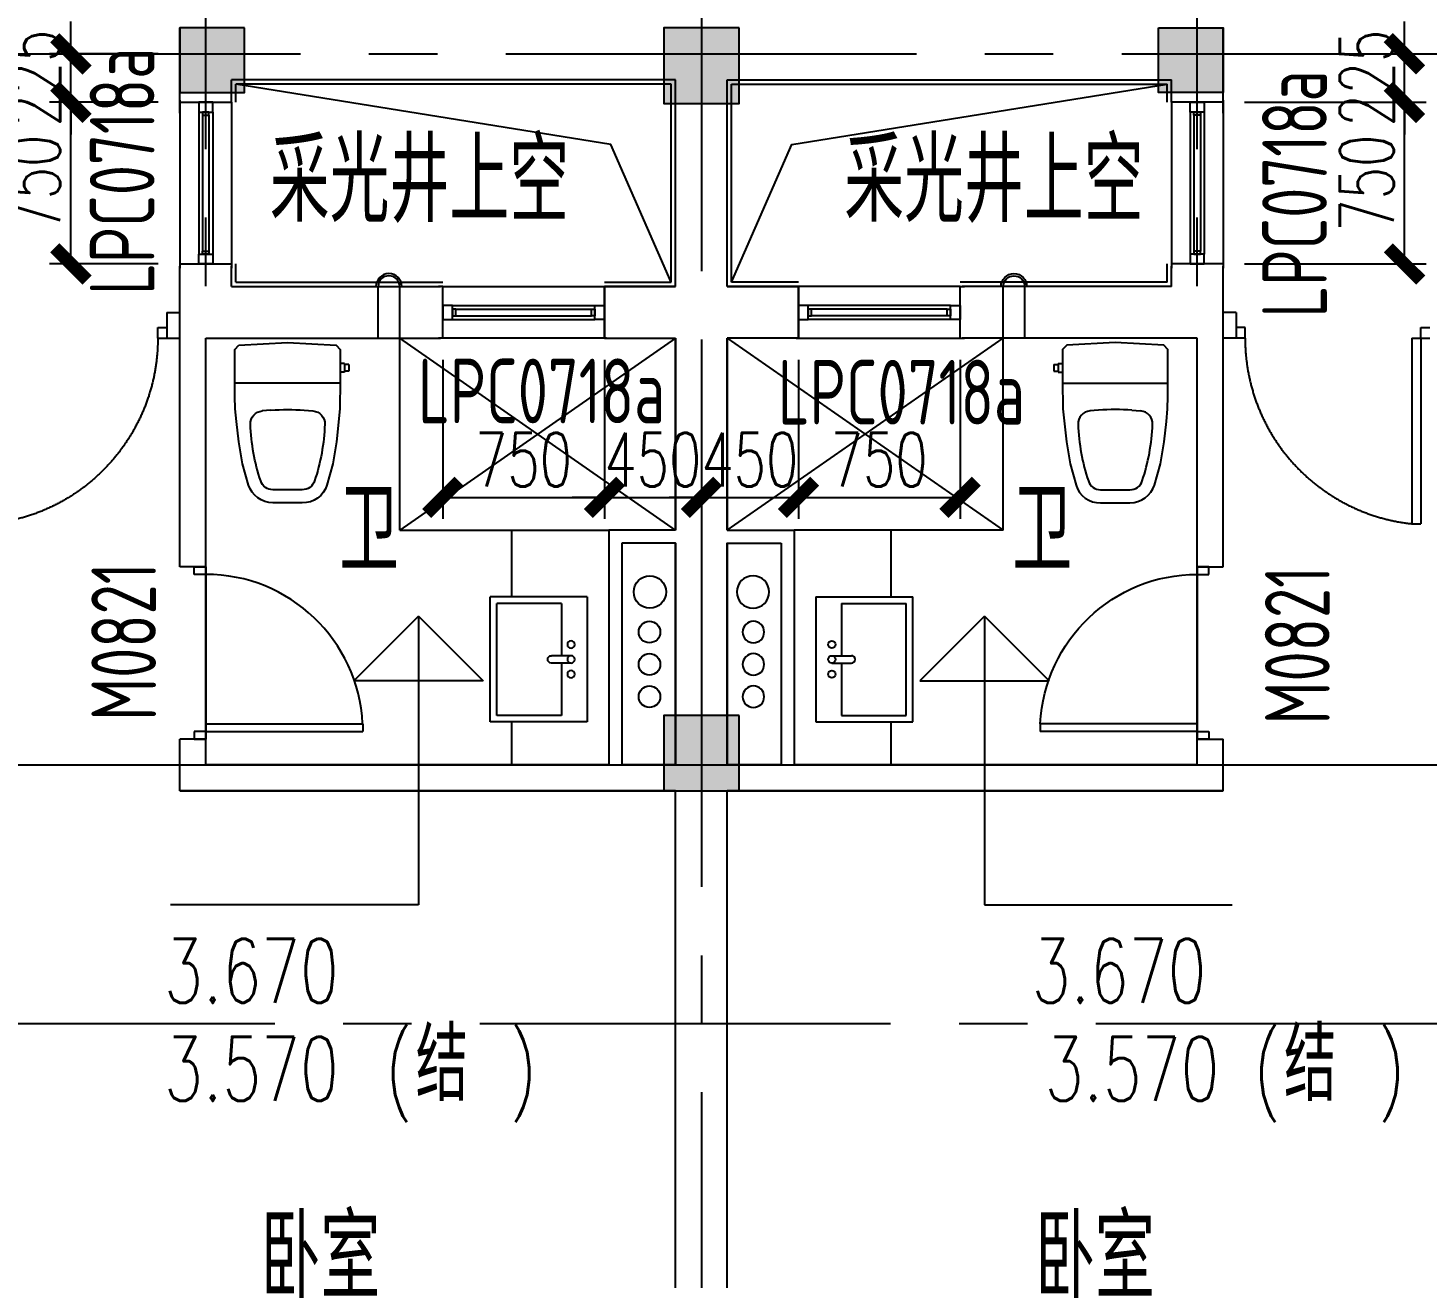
# Model space of a CAD drawing. Extents: x 296441 to 853063, y 459050 to 1117990.
# Drawn here: x 626574 to 633069, y 650189 to 655989 of the extents above; entities that cross this region are included whole.
import ezdxf

# ---------------------------------------------------------------- set-up
doc = ezdxf.new("R2010")
doc.units = 0
doc.header["$LTSCALE"] = 1000
for name, pattern in [('14-GRID$0$CENTER2', [28.575, 19.05, -3.175, 3.175, -3.175]), ('DZ-3-PLAN-FL01$0$DASHED2', [0.375, 0.25, -0.125]), ('E2-E3-FL02$0$E1-FL02$0$HIDDEN2', [4.7625, 3.175, -1.5875])]:
    doc.linetypes.add(name, pattern=pattern)
for name, color, linetype in [('0-COL-H1', 170, 'Continuous'), ('14-GRID$0$G-GRID', 9, '14-GRID$0$CENTER2'), ('DIM_ELEV', 3, 'Continuous'), ('DZ-3-PLAN-FL01$0$A-WALL', 1, 'Continuous'), ('DZ-TEXT-FL01$0$A-ROOM-IDEN', 4, 'Continuous'), ('E-TEXT-BS01-MI-14$0$A-WIND-IDEN', 33, 'Continuous'), ('E1-FL01$0$A-FIXT', 162, 'Continuous'), ('E1-FL02$0$A-FIXT', 162, 'Continuous'), ('E2-E3-FL02$0$A-WALL', 1, 'Continuous'), ('E2-E3-FL02$0$A-WALL-FNSH', 6, 'Continuous'), ('E2-E3-FL02$0$E1-FL02$0$A-DOOR', 4, 'Continuous'), ('E2-E3-FL02$0$E1-FL02$0$A-DOOR-IDEN', 115, 'Continuous'), ('E2-E3-FL02$0$E1-FL02$0$A-FLOR', 23, 'Continuous'), ('E2-E3-FL02$0$E1-FL02$0$A-HOLE', 211, 'Continuous'), ('E2-E3-FL02$0$E1-FL02$0$A-HOLE-MECH', 222, 'Continuous'), ('E2-E3-FL02$0$E1-FL02$0$A-OVLK', 140, 'Continuous'), ('E2-E3-FL02$0$E1-FL02$0$A-WALL', 1, 'Continuous'), ('E2-E3-FL02$0$E1-FL02$0$A-WALL-FNSH', 6, 'Continuous'), ('E2-E3-FL02$0$menchuangtao1$0$A-WALL', 1, 'Continuous'), ('E2-E3-FL03$0$E1-FL03$0$A-OVLK', 140, 'Continuous'), ('E2-E3-FL03$0$E1-FL03$0$A-SECT-WIND', 155, 'Continuous'), ('E2-E3-FL03$0$E1-FL03$0$A-SECT-WOOD', 17, 'Continuous'), ('E2-E3-FL03$0$E1-FL03$0$G-XREF', 2, 'Continuous'), ('E_OTHER', 7, 'Continuous'), ('PUB_TEXT', 7, 'Continuous'), ('WALL', 242, 'Continuous'), ('ZT1_Dim---标注---PM、LM、DY、JD', 252, 'Continuous')]:
    doc.layers.add(name, color=color, linetype=linetype)
doc.layers.add('E1-BS01-18-19$0$ENTR-DETL-P$0$A-ANNO-NPLT', color=215, linetype='Continuous', plot=False)
doc.styles.add('_TCH_DIM', font='SIMPLEX', dxfattribs={"bigfont": 'GBCBIG'})
doc.styles.get("Standard").update_dxf_attribs({"font": 'gbenor.shx', "bigfont": 'gbcbig.shx'})
doc.styles.add('ZT-DIMSTYLE', font='ROMANS.shx', dxfattribs={"width": 0.7, "bigfont": 'CHINESE.shx'})
doc.dimstyles.new('ZT-DIM100', dxfattribs={"dimscale": 100, "dimtxt": 2.5, "dimasz": 1.5, "dimexe": 1, "dimexo": 1, "dimgap": 0.5, "dimtad": 1, "dimdec": 0, "dimdsep": 46, "dimtxsty": 'ZT-DIMSTYLE', "dimblk": 'ARCHTICK', "dimcen": 2.5, "dimclrd": 175, "dimclre": 175, "dimclrt": 7, "dimazin": 2, "dimtfac": 1, "dimtix": 1, "dimtmove": 2, "dimatfit": 3, "dimfxl": 0, "dimarcsym": 0})

# ---------------------------------------------------------------- blocks, each defined once
blk = doc.blocks.new('224f')
at = {"layer": 'DIM_ELEV'}
for p, q in [((828830.1, 331583.6), (828530.1, 331283.6)), ((828830.1, 331583.6), (829130.1, 331283.6)), ((828830.1, 331583.6), (828830.1, 330243.7)), ((829130.1, 331283.6), (828530.1, 331283.6)), ((828830.1, 330243.7), (827680.1, 330243.7))]:
    blk.add_line(p, q, dxfattribs=at)
at = {"layer": 'DZ-TEXT-FL01$0$A-ROOM-IDEN'}
for s, height, p in [('采光井上空', 385.82, (828140.1, 333412.4)), ('卫', 385.8, (828462.1, 331790.5)), ('卧室', 385.82, (828097.1, 328416.5))]:
    blk.add_text(s, height=height, dxfattribs=at).set_placement(p)
at = {"layer": 'E-TEXT-BS01-MI-14$0$A-WIND-IDEN', "width": 0.8}
for s, p in [('LPC0718a', (827605.2, 333074.4)), ('M0821', (827612.3, 331097.5))]:
    blk.add_text(s, height=300, rotation=90, dxfattribs=at).set_placement(p)
blk.add_text('LPC0718a', height=300, dxfattribs=at).set_placement((828827.9, 332478.3))
at = {"layer": 'PUB_TEXT', "style": '_TCH_DIM', "width": 0.705882}
for s, p in [('3.670', (827650.1, 329788.7)), ('(', (828677.1, 329333.7)), (')', (829252.8, 329333.7)), ('3.570', (827650.1, 329333.7))]:
    blk.add_text(s, height=297.5, dxfattribs=at).set_placement(p)
at = {"layer": 'PUB_TEXT', "style": '_TCH_DIM'}
blk.add_text('结', height=337.6, dxfattribs=at).set_placement((828817.1, 329333.7))
blk = doc.blocks.new('yyyyij')
at = {"layer": 'DIM_ELEV'}
for p, q in [((750205.7, 150514.3), (749905.7, 150214.3)), ((750205.7, 150514.3), (750505.7, 150214.3)), ((750205.7, 150514.3), (750205.7, 149174.4)), ((749905.7, 150214.3), (750505.7, 150214.3)), ((750205.7, 149174.4), (751355.7, 149174.4))]:
    blk.add_line(p, q, dxfattribs=at)
at = {"layer": 'DZ-TEXT-FL01$0$A-ROOM-IDEN'}
for s, height, p in [('采光井上空', 385.82, (749555.3, 152343.1)), ('卫', 385.8, (750335.4, 150721.2)), ('卧室', 385.82, (750440.9, 147347.2))]:
    blk.add_text(s, height=height, dxfattribs=at).set_placement(p)
at = {"layer": 'E-TEXT-BS01-MI-14$0$A-WIND-IDEN', "width": 0.8}
for s, p in [('LPC0718a', (751794.5, 151899.9)), ('M0821', (751807.5, 150011.4))]:
    blk.add_text(s, height=300, rotation=90, dxfattribs=at).set_placement(p)
blk.add_text('LPC0718a', height=300, dxfattribs=at).set_placement((749247.3, 151403.4))
at = {"layer": 'PUB_TEXT', "style": '_TCH_DIM', "width": 0.705882}
for s, p in [('3.670', (750425.7, 148719.4)), ('(', (751455.7, 148264.4)), (')', (752031.5, 148264.4)), ('3.570', (750485.7, 148264.4))]:
    blk.add_text(s, height=297.5, dxfattribs=at).set_placement(p)
at = {"layer": 'PUB_TEXT', "style": '_TCH_DIM'}
blk.add_text('结', height=337.6, dxfattribs=at).set_placement((751595.7, 148264.4))
blk = doc.blocks.new('E2-E3-FL02$0$E1-FL02$0$M1')
for p, q in [((-153.2, 60), (-153.2, 880)), ((-153.2, 880), (-113.2, 880)), ((-113.2, 60), (-113.2, 880)), ((-933.2, 60), (-973.2, 60)), ((-973.2, 0), (-973.2, 60)), ((-933.2, 60), (-933.2, 0)), ((-153.2, 60), (-113.2, 60)), ((-113.2, 60), (-73.2, 60)), ((-113.2, 60), (-113.2, 0)), ((-73.2, 0), (-73.2, 60)), ((-933.2, 0), (-973.2, 0)), ((-113.2, 0), (-73.2, 0))]:
    blk.add_line(p, q)
blk.add_arc((-113.2, 60), 820, 92.79603, 180)
blk = doc.blocks.new('E2-E3-FL02$0$E1-FL02$0$G-PLAN-FL01$0$KM-900')
for p, q in [((0, -40), (0, 0)), ((47.4, -40), (47.4, 0)), ((47.4, -40), (0, -40)), ((47.4, -80), (47.4, -40)), ((862.7, -80), (862.7, -40)), ((0, -812.6), (0, -852.6)), ((47.4, -812.6), (0, -812.6)), ((47.4, -812.6), (47.4, -852.6))]:
    blk.add_line(p, q)
at = {"linetype": 'E2-E3-FL02$0$E1-FL02$0$HIDDEN2'}
for p, q in [((47.4, -40), (862.7, -40)), ((47.4, -80), (862.7, -80))]:
    blk.add_line(p, q, dxfattribs=at)
blk.add_arc((47.4, 7.4), 820, 270, 353.88371, dxfattribs=at)
blk = doc.blocks.new('E2-E3-FL02$0$E1-FL02$0$$0$Da-PLAN-FL02$0$qiuxingfengmao')
for p, q in [((0, 100), (240, 100)), ((0, 0), (240, 0))]:
    blk.add_line(p, q)
for radius in [60, 50]:
    blk.add_arc((240, 50), radius, 270, 90)
blk = doc.blocks.new('E1-FL02$0$B1 PLAN 1$0$SDFGSDFGSD')
for p, q in [((63782.4, 91478.7), (63782.4, 91028.7)), ((64362.4, 91478.7), (63782.4, 91478.7)), ((64362.4, 91478.7), (64362.4, 91028.7)), ((64055.2, 91403.7), (64055.2, 91312.3)), ((64089.5, 91403.7), (64089.5, 91312.3)), ((63812.4, 91358.7), (63812.4, 91058.7)), ((64055.2, 91358.7), (63812.4, 91358.7)), ((64332.4, 91358.7), (64089.5, 91358.7)), ((64332.4, 91358.7), (64332.4, 91058.7)), ((63782.4, 91028.7), (64362.4, 91028.7)), ((63812.4, 91058.7), (64332.4, 91058.7))]:
    blk.add_line(p, q)
for centre in [(64003.8, 91403.7), (64072.4, 91403.7), (64141, 91403.7)]:
    blk.add_circle(centre, 17.1)
blk.add_arc((64072.4, 91312.3), 17.1, 180, 0)
blk = doc.blocks.new('E1-FL01$0$321')
for p, q in [((-284.5, -102), (-284.5, -132)), ((-284.5, -102), (-264.5, -102)), ((-264.5, -97), (-244.5, -97)), ((-264.5, -97), (-264.5, -137)), ((-284.5, -132), (-264.5, -132)), ((-264.5, -137), (-244.5, -137)), ((-244.4, -188), (244.5, -188)), ((-77.4, -314), (-117.4, -317.1)), ((77.4, -314), (117.4, -317.1)), ((-68, -683), (68, -683))]:
    blk.add_line(p, q)
blk.add_lwpolyline([(225.6, -12), (0, 0), (-225.6, -12), (-244.5, -32), (-244.5, -178), (-242.8, -307.9), (-226.5, -461), (-209.3, -562.2), (-181.8, -661, 0.35122), (-68, -743), (68, -743, 0.322645), (181.8, -661), (209.3, -562.2), (226.5, -461), (237.7, -366.2), (242.8, -307.9), (244.5, -249.4), (244.5, -32)], format="xyb", close=True)
for centre, radius, start, end in [((-112.7, -376.9), 60, 94.44124, 182.13309), ((0, -1311), 1000, 85.55876, 94.44124), ((112.7, -376.9), 60, 357.86691, 85.55876), ((766.7, -344.2), 940, 182.13309, 198.47181), ((-766.7, -344.2), 940, 341.52819, 357.86691), ((-68, -623), 60, 198.47181, 270), ((68, -623), 60, 270, 341.52819)]:
    blk.add_arc(centre, radius, start, end)
blk = doc.blocks.new('*U1822')
at = {"layer": 'E2-E3-FL03$0$E1-FL03$0$A-SECT-WIND'}
for p, q in [((45, 32.5), (705, 32.5)), ((60, 15), (690, 15)), ((45, -32.5), (705, -32.5)), ((60, -15), (690, -15))]:
    blk.add_line(p, q, dxfattribs=at)
at = {"layer": 'E2-E3-FL03$0$E1-FL03$0$A-SECT-WOOD'}
for points in [[(0, 32.5), (45, 32.5), (45, -32.5), (0, -32.5)], [(60, 15), (60, -15), (45, -15), (45, 15)], [(690, 15), (690, -15), (705, -15), (705, 15)], [(750, 32.5), (705, 32.5), (705, -32.5), (750, -32.5)]]:
    blk.add_lwpolyline(points, close=True, dxfattribs=at)
blk = doc.blocks.new('FF12')
at = {"layer": 'DZ-3-PLAN-FL01$0$A-WALL', "color": 33, "linetype": 'DZ-3-PLAN-FL01$0$DASHED2'}
for p, q in [((670966.2, 101525.5), (671026.2, 101525.5)), ((670966.2, 101525.5), (670966.2, 101405.5)), ((670966.2, 101405.5), (671026.2, 101405.5))]:
    blk.add_line(p, q, dxfattribs=at)
at = {"layer": 'E1-BS01-18-19$0$ENTR-DETL-P$0$A-ANNO-NPLT'}
for centre, radius in [((673206.9, 100228.3), 75), ((673205.1, 100042.2), 50), ((673205.1, 99892.2), 50), ((673205.1, 99742.2), 50)]:
    blk.add_circle(centre, radius, dxfattribs=at)
at = {"layer": 'E1-FL01$0$A-FIXT'}
for p, q in [((672046.2, 100515.5), (672046.2, 101405.5)), ((673326.2, 100515.5), (672046.2, 101405.5)), ((673326.2, 101405.5), (672046.2, 100515.5)), ((672046.2, 100515.5), (672566.2, 100515.5)), ((672566.2, 100205.5), (672566.2, 100515.5)), ((672566.2, 100515.5), (673016.2, 100515.5))]:
    blk.add_line(p, q, dxfattribs=at)
at = {"layer": 'E1-FL02$0$A-FIXT'}
for p, q in [((672566.2, 100205.5), (672566.2, 100405.5)), ((672566.2, 99425.5), (672566.2, 99625.5))]:
    blk.add_line(p, q, dxfattribs=at)
at = {"layer": 'E2-E3-FL02$0$A-WALL'}
for p, q in [((671146.2, 99425.5), (673016.2, 99425.5)), ((673076.2, 99425.5), (673326.2, 99425.5)), ((671026.2, 99305.5), (673326.2, 99305.5))]:
    blk.add_line(p, q, dxfattribs=at)
for points in [[(673326.2, 101645.5), (672996.2, 101645.5), (672996.2, 101405.5), (673326.2, 101405.5)], [(673326.2, 100515.5), (673326.2, 101405.5)], [(673566.2, 101405.5), (673566.2, 100515.5)], [(673326.2, 99425.5), (673326.2, 100455.5), (673076.2, 100455.5)], [(673566.2, 100455.5), (673566.2, 99425.5)], [(673566.2, 100345.5), (673566.2, 99425.5)]]:
    blk.add_lwpolyline(points, dxfattribs=at)
at = {"layer": 'E2-E3-FL02$0$A-WALL-FNSH'}
blk.add_lwpolyline([(673306.2, 101665.5), (673306.2, 102585.5)], dxfattribs=at)
at = {"layer": 'E2-E3-FL02$0$E1-FL02$0$A-FLOR'}
blk.add_line((671146.2, 100345.5), (671146.2, 99545.5), dxfattribs=at)
at = {"layer": 'E2-E3-FL02$0$E1-FL02$0$A-HOLE'}
blk.add_lwpolyline([(673306.2, 101665.5), (673026.2, 102305.5), (671286.2, 102585.5)], dxfattribs=at)
at = {"layer": 'E2-E3-FL02$0$E1-FL02$0$A-OVLK'}
for p, q in [((671026.2, 102510.5), (671026.2, 101740.5)), ((673006.2, 101405.5), (672236.2, 101405.5))]:
    blk.add_line(p, q, dxfattribs=at)
at = {"layer": 'E2-E3-FL02$0$E1-FL02$0$A-WALL'}
for p, q in [((671026.2, 102450.5), (671026.2, 102845.5)), ((673326.2, 102605.5), (671266.2, 102605.5)), ((671266.2, 102510.5), (671266.2, 102605.5)), ((673326.2, 101645.5), (673326.2, 102605.5)), ((673566.2, 101645.5), (673566.2, 102605.5)), ((671026.2, 100345.5), (671026.2, 101740.5)), ((671266.2, 101645.5), (671266.2, 101740.5)), ((671266.2, 101645.5), (672236.2, 101645.5)), ((673006.2, 101645.5), (673326.2, 101645.5)), ((671146.2, 101405.5), (672236.2, 101405.5)), ((671146.2, 100345.5), (671146.2, 101405.5)), ((673006.2, 101405.5), (673326.2, 101405.5)), ((671146.2, 100345.5), (671026.2, 100345.5)), ((671146.2, 99545.5), (671026.2, 99545.5)), ((671026.2, 99305.5), (671026.2, 99545.5)), ((671146.2, 99425.5), (671146.2, 99545.5)), ((673016.2, 99425.5), (671146.2, 99425.5)), ((673326.2, 99425.5), (673076.2, 99425.5)), ((673326.2, 99305.5), (671026.2, 99305.5)), ((673326.2, 95345.5), (673326.2, 99305.5)), ((673566.2, 95345.5), (673566.2, 99305.5))]:
    blk.add_line(p, q, dxfattribs=at)
at = {"layer": 'E2-E3-FL02$0$E1-FL02$0$A-WALL-FNSH'}
for p, q in [((673306.2, 102585.5), (671286.2, 102585.5)), ((671286.2, 102500.5), (671286.2, 102585.5)), ((673306.2, 101665.5), (673306.2, 102585.5)), ((671286.2, 101665.5), (671286.2, 101750.5)), ((671286.2, 101665.5), (672246.2, 101665.5)), ((672996.2, 101665.5), (673306.2, 101665.5))]:
    blk.add_line(p, q, dxfattribs=at)
at = {"layer": 'E2-E3-FL02$0$menchuangtao1$0$A-WALL'}
for p, q in [((671026.2, 102500.5), (671026.2, 102520.5)), ((671026.2, 102500.5), (671266.2, 102500.5)), ((671266.2, 102500.5), (671266.2, 102520.5)), ((671026.2, 101750.5), (671266.2, 101750.5)), ((671026.2, 101750.5), (671026.2, 101730.5)), ((671266.2, 101750.5), (671266.2, 101730.5)), ((672246.2, 101645.5), (672226.2, 101645.5)), ((672246.2, 101405.5), (672246.2, 101645.5)), ((672996.2, 101405.5), (672996.2, 101645.5)), ((672996.2, 101645.5), (673016.2, 101645.5)), ((672246.2, 101405.5), (672226.2, 101405.5)), ((672996.2, 101405.5), (673016.2, 101405.5))]:
    blk.add_line(p, q, dxfattribs=at)
at = {"layer": 'E2-E3-FL03$0$E1-FL03$0$A-OVLK'}
for p, q in [((671266.2, 102500.5), (671266.2, 101750.5)), ((672246.2, 101645.5), (672996.2, 101645.5))]:
    blk.add_line(p, q, dxfattribs=at)
at = {"layer": 'WALL'}
for p, q in [((673326.2, 100515.5), (673016.2, 100515.5)), ((673016.2, 100515.5), (673016.2, 99425.5)), ((673076.2, 100455.5), (673076.2, 99425.5))]:
    blk.add_line(p, q, dxfattribs=at)
at = {"layer": 'E1-FL01$0$A-FIXT', "extrusion": (0, 0, -1), "zscale": -1}
blk.add_blockref('E1-FL01$0$321', (-671526.2, 101385.5), dxfattribs=at)
at = {"layer": 'E1-FL02$0$A-FIXT', "extrusion": (0, 0, -1), "zscale": -1, "rotation": 90}
blk.add_blockref('E1-FL02$0$B1 PLAN 1$0$SDFGSDFGSD', (-581437.5, 35843.1), dxfattribs=at)
at = {"layer": 'E2-E3-FL02$0$E1-FL02$0$A-DOOR', "xscale": 0.8888888889923692, "yscale": 0.8888888889923692, "zscale": 0.8888888889923692, "rotation": 270}
blk.add_blockref('E2-E3-FL02$0$E1-FL02$0$M1', (671092.9, 99480.5), dxfattribs=at)
at = {"layer": 'E2-E3-FL02$0$E1-FL02$0$A-DOOR-IDEN', "extrusion": (0, 0, -1), "xscale": 1.055555555503815, "yscale": 1.055555555503815, "zscale": -1.055555555503815, "rotation": 270}
blk.add_blockref('E2-E3-FL02$0$E1-FL02$0$G-PLAN-FL01$0$KM-900', (-670066.2, 101455.5), dxfattribs=at)
at = {"layer": 'E2-E3-FL02$0$E1-FL02$0$A-HOLE-MECH', "rotation": 90}
blk.add_blockref('E2-E3-FL02$0$E1-FL02$0$$0$Da-PLAN-FL02$0$qiuxingfengmao', (672046.2, 101405.5), dxfattribs=at)
at = {"layer": 'E2-E3-FL03$0$E1-FL03$0$G-XREF', "extrusion": (0, 0, -1), "zscale": -1}
for p, rotation in [((-671146.2, 102500.5), 270), ((-672246.2, 101525.5), 180)]:
    blk.add_blockref('*U1822', p, dxfattribs=dict(at, rotation=rotation))
blk = doc.blocks.new('_ArchTick')
at = {"color": 0, "linetype": 'ByBlock', "const_width": 0.4}
blk.add_lwpolyline([(-0.5, -0.5), (0.5, 0.5)], dxfattribs=at)
blk = doc.blocks.new('*D1823')
at = {"layer": 'Defpoints', "color": 0, "ltscale": 1000, "transparency": 16777216}
for p in [(626773.2, 655869.5), (627278.5, 655869.5), (627278.5, 655644.5)]:
    blk.add_point(p, dxfattribs=at)
at = {"layer": 'ZT1_Dim---标注---PM、LM、DY、JD', "color": 175, "linetype": 'ByBlock', "lineweight": -2, "ltscale": 1000, "transparency": 16777216}
for p, q in [((626773.2, 655869.5), (626773.2, 656019.5)), ((627178.5, 655869.5), (626673.2, 655869.5)), ((626773.2, 655644.5), (626773.2, 655869.5)), ((627178.5, 655644.5), (626673.2, 655644.5)), ((626773.2, 655644.5), (626773.2, 655494.5))]:
    blk.add_line(p, q, dxfattribs=at)
at = {"layer": 'ZT1_Dim---标注---PM、LM、DY、JD', "color": 175, "lineweight": -2, "ltscale": 1000, "transparency": 16777216, "xscale": 150, "yscale": 150, "zscale": 150}
for p, rotation in [((626773.2, 655869.5), 270), ((626773.2, 655644.5), 90)]:
    blk.add_blockref('_ArchTick', p, dxfattribs=dict(at, rotation=rotation))
at = {"layer": 'ZT1_Dim---标注---PM、LM、DY、JD', "color": 7, "ltscale": 1000, "transparency": 16777216, "insert": (626598.2, 655757), "char_height": 250, "attachment_point": 5, "rotation": 90, "style": 'ZT-DIMSTYLE'}
blk.add_mtext('225', dxfattribs=at)
blk = doc.blocks.new('*D1824')
at = {"layer": 'Defpoints', "color": 0, "ltscale": 1000, "transparency": 16777216}
for p in [(626773.2, 655644.5), (627278.5, 655644.5), (627278.5, 654894.5)]:
    blk.add_point(p, dxfattribs=at)
at = {"layer": 'ZT1_Dim---标注---PM、LM、DY、JD', "color": 175, "linetype": 'ByBlock', "lineweight": -2, "ltscale": 1000, "transparency": 16777216}
for p, q in [((627178.5, 655644.5), (626673.2, 655644.5)), ((626773.2, 654894.5), (626773.2, 655644.5)), ((627178.5, 654894.5), (626673.2, 654894.5))]:
    blk.add_line(p, q, dxfattribs=at)
at = {"layer": 'ZT1_Dim---标注---PM、LM、DY、JD', "color": 175, "lineweight": -2, "ltscale": 1000, "transparency": 16777216, "xscale": 150, "yscale": 150, "zscale": 150}
for p, rotation in [((626773.2, 655644.5), 90), ((626773.2, 654894.5), 270)]:
    blk.add_blockref('_ArchTick', p, dxfattribs=dict(at, rotation=rotation))
at = {"layer": 'ZT1_Dim---标注---PM、LM、DY、JD', "color": 7, "ltscale": 1000, "transparency": 16777216, "insert": (626598.2, 655269.5), "char_height": 250, "attachment_point": 5, "rotation": 90, "style": 'ZT-DIMSTYLE'}
blk.add_mtext('750', dxfattribs=at)
blk = doc.blocks.new('*D1825')
at = {"layer": 'Defpoints', "color": 0, "ltscale": 1000, "transparency": 16777216}
for p in [(630148.5, 654549.5), (630898.5, 654549.5), (630898.5, 653811.3)]:
    blk.add_point(p, dxfattribs=at)
at = {"layer": 'ZT1_Dim---标注---PM、LM、DY、JD', "color": 175, "linetype": 'ByBlock', "lineweight": -2, "ltscale": 1000, "transparency": 16777216}
for p, q in [((630148.5, 654449.5), (630148.5, 653711.3)), ((630898.5, 654449.5), (630898.5, 653711.3)), ((630148.5, 653811.3), (630898.5, 653811.3))]:
    blk.add_line(p, q, dxfattribs=at)
at = {"layer": 'ZT1_Dim---标注---PM、LM、DY、JD', "color": 175, "lineweight": -2, "ltscale": 1000, "transparency": 16777216, "xscale": 150, "yscale": 150, "zscale": 150, "rotation": 180}
blk.add_blockref('_ArchTick', (630148.5, 653811.3), dxfattribs=at)
at = {"layer": 'ZT1_Dim---标注---PM、LM、DY、JD', "color": 175, "lineweight": -2, "ltscale": 1000, "transparency": 16777216, "xscale": 150, "yscale": 150, "zscale": 150}
blk.add_blockref('_ArchTick', (630898.5, 653811.3), dxfattribs=at)
at = {"layer": 'ZT1_Dim---标注---PM、LM、DY、JD', "color": 7, "ltscale": 1000, "transparency": 16777216, "insert": (630523.5, 653986.3), "char_height": 250, "attachment_point": 5, "style": 'ZT-DIMSTYLE'}
blk.add_mtext('750', dxfattribs=at)
blk = doc.blocks.new('*D1826')
at = {"layer": 'Defpoints', "color": 0, "ltscale": 1000, "transparency": 16777216}
for p in [(629698.5, 654549.5), (630148.5, 654549.5), (630148.5, 653811.3)]:
    blk.add_point(p, dxfattribs=at)
at = {"layer": 'ZT1_Dim---标注---PM、LM、DY、JD', "color": 175, "linetype": 'ByBlock', "lineweight": -2, "ltscale": 1000, "transparency": 16777216}
for p, q in [((629698.5, 654449.5), (629698.5, 653711.3)), ((630148.5, 654449.5), (630148.5, 653711.3)), ((629698.5, 653811.3), (629548.5, 653811.3)), ((629698.5, 653811.3), (630148.5, 653811.3)), ((630148.5, 653811.3), (630298.5, 653811.3))]:
    blk.add_line(p, q, dxfattribs=at)
at = {"layer": 'ZT1_Dim---标注---PM、LM、DY、JD', "color": 175, "lineweight": -2, "ltscale": 1000, "transparency": 16777216, "xscale": 150, "yscale": 150, "zscale": 150}
blk.add_blockref('_ArchTick', (629698.5, 653811.3), dxfattribs=at)
at = {"layer": 'ZT1_Dim---标注---PM、LM、DY、JD', "color": 175, "lineweight": -2, "ltscale": 1000, "transparency": 16777216, "xscale": 150, "yscale": 150, "zscale": 150, "rotation": 180}
blk.add_blockref('_ArchTick', (630148.5, 653811.3), dxfattribs=at)
at = {"layer": 'ZT1_Dim---标注---PM、LM、DY、JD', "color": 7, "ltscale": 1000, "transparency": 16777216, "insert": (629923.5, 653986.3), "char_height": 250, "attachment_point": 5, "style": 'ZT-DIMSTYLE'}
blk.add_mtext('450', dxfattribs=at)
blk = doc.blocks.new('*D1827')
at = {"layer": 'Defpoints', "color": 0, "ltscale": 1000, "transparency": 16777216}
for p in [(629248.5, 654549.5), (629698.5, 654549.5), (629698.5, 653811.3)]:
    blk.add_point(p, dxfattribs=at)
at = {"layer": 'ZT1_Dim---标注---PM、LM、DY、JD', "color": 175, "linetype": 'ByBlock', "lineweight": -2, "ltscale": 1000, "transparency": 16777216}
for p, q in [((629248.5, 654449.5), (629248.5, 653711.3)), ((629698.5, 654449.5), (629698.5, 653711.3)), ((629248.5, 653811.3), (629098.5, 653811.3)), ((629248.5, 653811.3), (629698.5, 653811.3)), ((629698.5, 653811.3), (629848.5, 653811.3))]:
    blk.add_line(p, q, dxfattribs=at)
at = {"layer": 'ZT1_Dim---标注---PM、LM、DY、JD', "color": 175, "lineweight": -2, "ltscale": 1000, "transparency": 16777216, "xscale": 150, "yscale": 150, "zscale": 150}
blk.add_blockref('_ArchTick', (629248.5, 653811.3), dxfattribs=at)
at = {"layer": 'ZT1_Dim---标注---PM、LM、DY、JD', "color": 175, "lineweight": -2, "ltscale": 1000, "transparency": 16777216, "xscale": 150, "yscale": 150, "zscale": 150, "rotation": 180}
blk.add_blockref('_ArchTick', (629698.5, 653811.3), dxfattribs=at)
at = {"layer": 'ZT1_Dim---标注---PM、LM、DY、JD', "color": 7, "ltscale": 1000, "transparency": 16777216, "insert": (629473.5, 653986.3), "char_height": 250, "attachment_point": 5, "style": 'ZT-DIMSTYLE'}
blk.add_mtext('450', dxfattribs=at)
blk = doc.blocks.new('*D1828')
at = {"layer": 'Defpoints', "color": 0, "ltscale": 1000, "transparency": 16777216}
for p in [(628498.5, 654549.5), (629248.5, 654549.5), (629248.5, 653811.3)]:
    blk.add_point(p, dxfattribs=at)
at = {"layer": 'ZT1_Dim---标注---PM、LM、DY、JD', "color": 175, "linetype": 'ByBlock', "lineweight": -2, "ltscale": 1000, "transparency": 16777216}
for p, q in [((628498.5, 654449.5), (628498.5, 653711.3)), ((629248.5, 654449.5), (629248.5, 653711.3)), ((628498.5, 653811.3), (629248.5, 653811.3))]:
    blk.add_line(p, q, dxfattribs=at)
at = {"layer": 'ZT1_Dim---标注---PM、LM、DY、JD', "color": 175, "lineweight": -2, "ltscale": 1000, "transparency": 16777216, "xscale": 150, "yscale": 150, "zscale": 150, "rotation": 180}
blk.add_blockref('_ArchTick', (628498.5, 653811.3), dxfattribs=at)
at = {"layer": 'ZT1_Dim---标注---PM、LM、DY、JD', "color": 175, "lineweight": -2, "ltscale": 1000, "transparency": 16777216, "xscale": 150, "yscale": 150, "zscale": 150}
blk.add_blockref('_ArchTick', (629248.5, 653811.3), dxfattribs=at)
at = {"layer": 'ZT1_Dim---标注---PM、LM、DY、JD', "color": 7, "ltscale": 1000, "transparency": 16777216, "insert": (628873.5, 653986.3), "char_height": 250, "attachment_point": 5, "style": 'ZT-DIMSTYLE'}
blk.add_mtext('750', dxfattribs=at)
blk = doc.blocks.new('*D1829')
at = {"layer": 'Defpoints', "color": 0, "ltscale": 1000, "transparency": 16777216}
for p in [(632118.5, 655869.5), (632960.1, 655869.5), (632118.5, 655644.5)]:
    blk.add_point(p, dxfattribs=at)
at = {"layer": 'ZT1_Dim---标注---PM、LM、DY、JD', "color": 175, "linetype": 'ByBlock', "lineweight": -2, "ltscale": 1000, "transparency": 16777216}
for p, q in [((632960.1, 655869.5), (632960.1, 656019.5)), ((632218.5, 655869.5), (633060.1, 655869.5)), ((632960.1, 655644.5), (632960.1, 655869.5)), ((632218.5, 655644.5), (633060.1, 655644.5)), ((632960.1, 655644.5), (632960.1, 655494.5))]:
    blk.add_line(p, q, dxfattribs=at)
at = {"layer": 'ZT1_Dim---标注---PM、LM、DY、JD', "color": 175, "lineweight": -2, "ltscale": 1000, "transparency": 16777216, "xscale": 150, "yscale": 150, "zscale": 150}
for p, rotation in [((632960.1, 655869.5), 270), ((632960.1, 655644.5), 90)]:
    blk.add_blockref('_ArchTick', p, dxfattribs=dict(at, rotation=rotation))
at = {"layer": 'ZT1_Dim---标注---PM、LM、DY、JD', "color": 7, "ltscale": 1000, "transparency": 16777216, "insert": (632785.1, 655757), "char_height": 250, "attachment_point": 5, "rotation": 90, "style": 'ZT-DIMSTYLE'}
blk.add_mtext('225', dxfattribs=at)
blk = doc.blocks.new('*D1830')
at = {"layer": 'Defpoints', "color": 0, "ltscale": 1000, "transparency": 16777216}
for p in [(632118.5, 655644.5), (632960.1, 655644.5), (632118.5, 654894.5)]:
    blk.add_point(p, dxfattribs=at)
at = {"layer": 'ZT1_Dim---标注---PM、LM、DY、JD', "color": 175, "linetype": 'ByBlock', "lineweight": -2, "ltscale": 1000, "transparency": 16777216}
for p, q in [((632218.5, 655644.5), (633060.1, 655644.5)), ((632960.1, 654894.5), (632960.1, 655644.5)), ((632218.5, 654894.5), (633060.1, 654894.5))]:
    blk.add_line(p, q, dxfattribs=at)
at = {"layer": 'ZT1_Dim---标注---PM、LM、DY、JD', "color": 175, "lineweight": -2, "ltscale": 1000, "transparency": 16777216, "xscale": 150, "yscale": 150, "zscale": 150}
for p, rotation in [((632960.1, 655644.5), 90), ((632960.1, 654894.5), 270)]:
    blk.add_blockref('_ArchTick', p, dxfattribs=dict(at, rotation=rotation))
at = {"layer": 'ZT1_Dim---标注---PM、LM、DY、JD', "color": 7, "ltscale": 1000, "transparency": 16777216, "insert": (632785.1, 655269.5), "char_height": 250, "attachment_point": 5, "rotation": 90, "style": 'ZT-DIMSTYLE'}
blk.add_mtext('750', dxfattribs=at)

msp = doc.modelspace()

# ---------------------------------------------------------------- linework, layer by layer
at = {"layer": '0-COL-H1'}
for points in [[(627578.5, 655989.5), (627278.5, 655989.5), (627278.5, 655689.5), (627578.5, 655689.5)], [(629873.5, 655989.5), (629523.5, 655989.5), (629523.5, 655639.5), (629873.5, 655639.5)], [(631818.5, 655989.5), (632118.5, 655989.5), (632118.5, 655689.5), (631818.5, 655689.5)], [(629873.5, 652799.5), (629523.5, 652799.5), (629523.5, 652449.5), (629873.5, 652449.5)]]:
    msp.add_lwpolyline(points, close=True, dxfattribs=at)
at = {"layer": '0-COL-H1', "color": 254}
for points in [[(627278.5, 655689.5), (627278.5, 655989.5), (627578.5, 655689.5), (627578.5, 655989.5)], [(629523.5, 655639.5), (629523.5, 655989.5), (629873.5, 655639.5), (629873.5, 655989.5)], [(632118.5, 655689.5), (632118.5, 655989.5), (631818.5, 655689.5), (631818.5, 655989.5)], [(629523.5, 652449.5), (629523.5, 652799.5), (629873.5, 652449.5), (629873.5, 652799.5)]]:
    msp.add_solid(points, dxfattribs=at)
at = {"layer": '14-GRID$0$G-GRID', "color": 8, "ltscale": 0.1}
for p, q in [((627398.5, 652569.5), (627398.5, 671053.2)), ((629698.5, 671053.2), (629698.5, 638294.8)), ((631998.5, 652569.5), (631998.5, 671053.2)), ((620218.5, 655869.5), (674432.5, 655869.5)), ((620098.5, 652569.5), (674432.5, 652569.5)), ((620098.5, 651369.5), (674432.5, 651369.5))]:
    msp.add_line(p, q, dxfattribs=at)

# ---------------------------------------------------------------- block references
for name, p in [('yyyyij', (-119194.5, 502746)), ('FF12', (-43747.7, 553144))]:
    msp.add_blockref(name, p)
at = {"xscale": -1}
msp.add_blockref('FF12', (1303144.7, 553144), dxfattribs=at)
at = {"layer": 'E_OTHER'}
msp.add_blockref('224f', (-200444.3, 321676.7), dxfattribs=at)

# ---------------------------------------------------------------- dimensions: what is measured, and where the dimension line sits
at = {"layer": 'ZT1_Dim---标注---PM、LM、DY、JD', "ltscale": 1000}
for base, p1, p2, picture, middle in [((626773.2, 655869.5), (627278.5, 655644.5), (627278.5, 655869.5), '*D1823', (626598.2, 655757)), ((632960.1, 655869.5), (632118.5, 655644.5), (632118.5, 655869.5), '*D1829', (632785.1, 655757)), ((626773.2, 655644.5), (627278.5, 654894.5), (627278.5, 655644.5), '*D1824', (626598.2, 655269.5)), ((632960.1, 655644.5), (632118.5, 654894.5), (632118.5, 655644.5), '*D1830', (632785.1, 655269.5))]:
    dim = msp.add_linear_dim(base=base, p1=p1, p2=p2, angle=90, dimstyle='ZT-DIM100', dxfattribs=at)
    dim.commit()
    dim.dimension.update_dxf_attribs({"geometry": picture, "text_midpoint": middle})
for base, p1, p2, picture, middle in [((629248.5, 653811.3), (628498.5, 654549.5), (629248.5, 654549.5), '*D1828', (628873.5, 653986.3)), ((629698.5, 653811.3), (629248.5, 654549.5), (629698.5, 654549.5), '*D1827', (629473.5, 653986.3)), ((630148.5, 653811.3), (629698.5, 654549.5), (630148.5, 654549.5), '*D1826', (629923.5, 653986.3)), ((630898.5, 653811.3), (630148.5, 654549.5), (630898.5, 654549.5), '*D1825', (630523.5, 653986.3))]:
    dim = msp.add_linear_dim(base=base, p1=p1, p2=p2, dimstyle='ZT-DIM100', dxfattribs=at)
    dim.commit()
    dim.dimension.update_dxf_attribs({"geometry": picture, "text_midpoint": middle})

doc.saveas('drawing.dxf')
